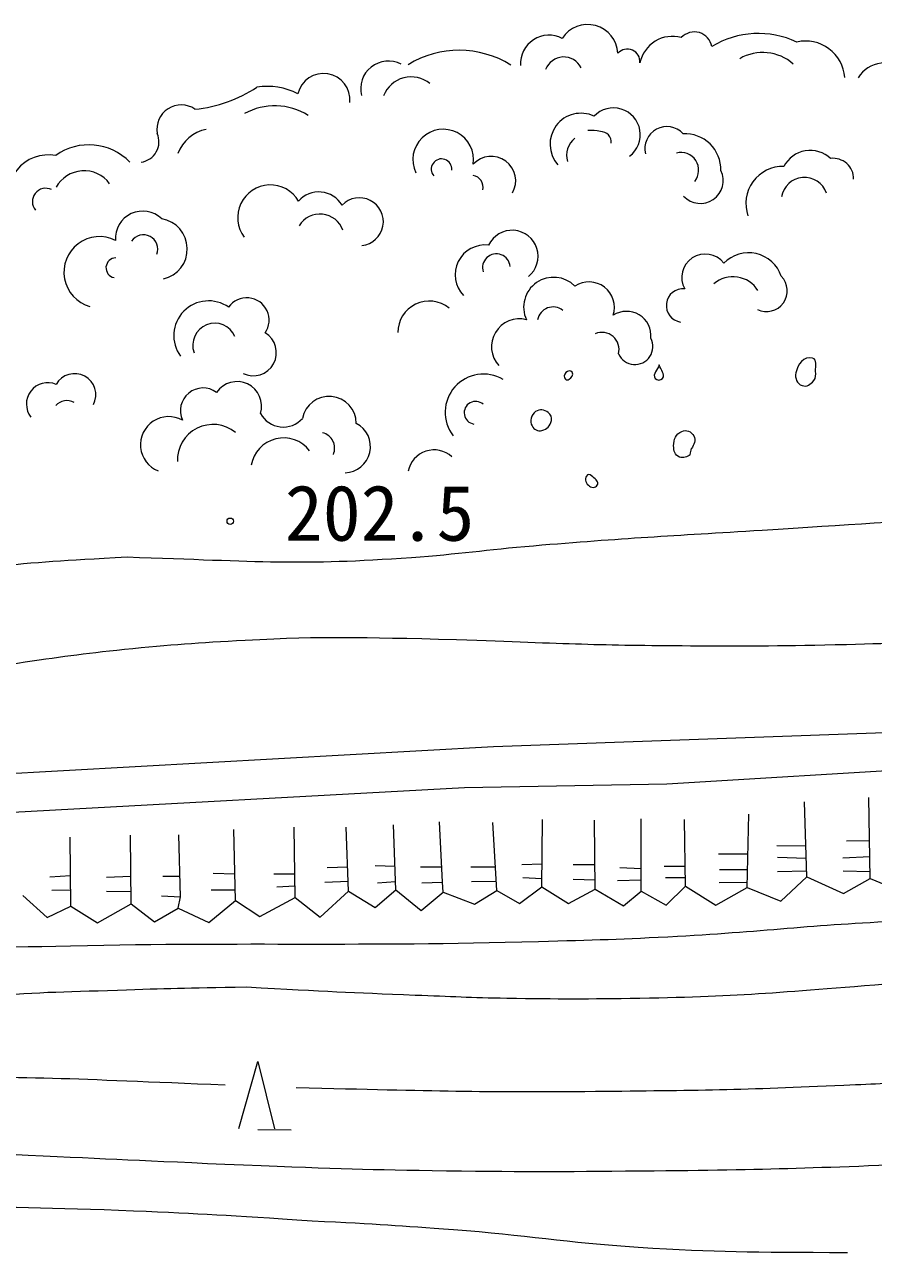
# Model space of a CAD drawing. Units: millimetres, scale not verified. Extents: x 40000 to 680000, y 20000 to 380000.
# Drawn here: x 373587 to 401503, y 262321 to 302702 of the extents above; entities that cross this region are included whole.
import ezdxf
from ezdxf.enums import TextEntityAlignment as Align

# ---------------------------------------------------------------- set-up
doc = ezdxf.new("R2010")
doc.units = ezdxf.units.MM
doc.header["$LTSCALE"] = 1000
doc.layers.add('M-BGD', color=7, linetype='Continuous', lineweight=13)
doc.styles.add('ＭＳ ゴシック', font='')
doc.styles.get('ＭＳ ゴシック').set_extended_font_data('MS Gothic')

msp = doc.modelspace()

# ---------------------------------------------------------------- linework, layer by layer
at = {"layer": 'M-BGD'}
for p, q in [((399314, 274674), (399238, 277136)), ((397354, 274322), (397405, 276734)), ((380524, 273895), (380473, 276231)), ((382483, 273996), (382458, 276307)), ((384241, 274197), (384166, 276307)), ((385799, 274247), (385724, 276382)), ((389115, 274222), (388989, 276457)), ((390597, 274347), (390622, 276558)), ((392355, 274272), (392330, 276533)), ((393863, 274197), (393863, 276583)), ((395320, 274372), (395294, 276558)), ((375111, 273711), (375087, 275975)), ((400613, 275856), (401375, 275873)), ((396410, 275435), (397377, 275434)), ((398331, 275701), (399283, 275688)), ((383538, 274975), (384213, 275000)), ((385121, 275051), (385771, 275028)), ((386603, 275000), (387306, 275003)), ((388261, 275000), (389071, 275002)), ((389944, 275076), (390605, 275100)), ((391627, 275076), (392346, 275077)), ((394616, 275026), (395312, 275026)), ((398346, 275317), (399295, 275289)), ((400495, 275295), (401385, 275341)), ((374422, 274675), (375100, 274720)), ((376284, 274660), (377085, 274690)), ((378137, 274699), (378698, 274699)), ((379795, 274799), (380505, 274776)), ((381780, 274774), (382475, 274776)), ((389969, 274649), (390600, 274623)), ((391627, 274599), (392352, 274575)), ((393159, 274975), (393863, 274950)), ((394666, 274649), (395316, 274649)), ((396440, 274918), (397367, 274918)), ((398346, 274844), (399307, 274875)), ((400510, 274866), (401394, 274853)), ((374481, 274231), (375105, 274247)), ((376284, 274202), (377091, 274188)), ((379720, 274247), (380516, 274249)), ((381880, 274347), (382479, 274373)), ((383463, 274498), (384230, 274526)), ((385196, 274473), (385789, 274525)), ((386653, 274473), (387331, 274498)), ((388286, 274523), (389098, 274529)), ((393084, 274548), (393863, 274573)), ((396425, 274489), (397358, 274502)), ((378087, 274046), (378715, 274021)), ((381262, 266369), (382355, 266354))]:
    msp.add_line(p, q, dxfattribs=at)
for points in [[(372501, 278036), (389010, 278964), (403103, 279466)], [(373205, 276805), (388056, 277607), (394713, 277733), (403404, 278260)], [(377095, 273787), (377861, 273192), (378640, 273644), (379644, 273167), (380524, 273895), (381328, 273368), (382483, 273996), (383312, 273343), (384241, 274197), (385121, 273669), (385799, 274247), (386628, 273569), (387356, 274171), (388386, 273770), (389115, 274222), (389868, 273795), (390597, 274347), (391476, 273795), (392355, 274272), (393285, 273719), (393863, 274197), (394692, 273744), (395320, 274372), (396324, 273744), (397354, 274322), (398460, 273870), (399314, 274674), (400519, 274121), (401399, 274624), (401348, 277286)], [(401399, 274624), (402401, 274201), (403435, 274807), (404514, 274142), (405755, 274615), (406952, 274246), (407839, 274911), (408784, 274260), (410218, 274911), (411385, 274113), (412641, 274512), (413616, 273817), (414887, 274231), (416069, 273699), (417251, 274320), (418227, 273684), (419010, 274127), (419926, 273522), (420842, 273980), (420990, 276994)], [(387356, 274171), (387331, 274498), (387231, 276483)], [(373528, 274063), (374332, 273334), (375111, 273711), (375990, 273159), (377095, 273787), (377070, 276047)], [(378640, 273644), (378715, 274021), (378665, 276056)], [(380635, 266398), (381262, 268600), (381809, 266384)]]:
    msp.add_lwpolyline(points, dxfattribs=at)
msp.add_circle((380352, 286367), 107, dxfattribs=at)
for centre, radius, start, end in [((392107, 301706), 996, 2.9477, 147.247), ((395613, 301874), 586, 10.3234, 136.8975), ((390832, 301414), 939, 62.2345, 183.4226), ((394893, 301223), 1091, 74.4932, 168.1642), ((397724, 299447), 2961, 64.8476, 121.2098), ((399271, 300863), 1296, 4.2783, 102.8434), ((387880, 298670), 3187, 57.8435, 121.6539), ((393410, 301476), 417, 355.9715, 137.6313), ((397862, 300273), 1510, 48.4187, 120.0647), ((385550, 300594), 908, 62.3358, 194.6655), ((391319, 300998), 638, 26.6481, 159.1491), ((401864, 300432), 1006, 44.0096, 148.6707), ((383422, 300223), 870, 354.6524, 166.7435), ((386301, 300010), 972, 50.6807, 158.6969), ((378776, 304325), 4424, 275.3921, 303.705), ((381563, 298471), 2199, 62.5873, 98.6923), ((378739, 299259), 801, 55.6537, 189.8168), ((381816, 297968), 2063, 57.8072, 118.9657), ((391885, 298767), 1018, 64.8097, 221.4505), ((392955, 299078), 882, 306.9894, 136.1977), ((379814, 298018), 1263, 101.5714, 159.6311), ((387356, 298258), 1000, 351.4617, 205.4247), ((394711, 298616), 728, 42.9965, 193.3607), ((377328, 298850), 679, 277.6487, 23.6358), ((392117, 298411), 704, 128.0728, 197.7218), ((392200, 297546), 1672, 78.7894, 93.0394), ((392530, 298835), 351, 354.549, 90.8697), ((395301, 297929), 1185, 358.6361, 92.7445), ((374379, 297070), 1348, 80.1271, 201.9226), ((375701, 296868), 1879, 44.1446, 125.4666), ((395171, 297911), 585, 321.3603, 104.7514), ((399425, 297584), 979, 46.7755, 152.4639), ((387299, 297947), 338, 354.9505, 221.0578), ((388935, 297565), 803, 329.9982, 137.323), ((398530, 296814), 1223, 88.7113, 199.234), ((400178, 297629), 674, 359.2039, 97.0404), ((375542, 296850), 1044, 36.2483, 151.4438), ((388265, 297350), 399, 348.0852, 78.4646), ((395810, 297571), 752, 222.9135, 26.0449), ((399233, 296909), 765, 19.0523, 170.3634), ((374287, 296876), 442, 64.4818, 219.4241), ((381668, 296356), 1072, 29.929, 217.0779), ((383267, 296308), 888, 30.9897, 138.984), ((384597, 296218), 789, 276.1764, 136.0856), ((377473, 295668), 899, 45.9842, 183.9887), ((383303, 295677), 794, 19.0079, 148.9741), ((377929, 295319), 1010, 283.0197, 80.3999), ((376052, 294559), 1170, 63.3834, 254.2285), ((377499, 295319), 468, 338.5877, 146.6569), ((389621, 295083), 854, 308.751, 154.7402), ((388731, 294470), 984, 83.1532, 223.7167), ((397397, 294059), 1137, 18.7097, 135.7592), ((376592, 294701), 328, 90.3079, 259.3032), ((389101, 294711), 452, 4.1308, 198.4891), ((395969, 294386), 770, 37.257, 209.2064), ((390987, 293405), 987, 44.8249, 204.7307), ((396888, 293454), 956, 31.3149, 131.2806), ((397985, 293946), 683, 244.4537, 44.3246), ((392149, 293403), 836, 341.6707, 123.5186), ((395243, 293462), 551, 84.4452, 261.6861), ((379637, 292472), 1143, 54.574, 216.487), ((380898, 292984), 732, 324.7297, 145.0019), ((386891, 292581), 1028, 50.449, 180.6104), ((390967, 292898), 516, 51.6207, 169.4914), ((393383, 292466), 805, 354.269, 123.2035), ((379841, 292158), 723, 23.172, 199.9959), ((389856, 292109), 914, 75.1256, 223.1122), ((381111, 291909), 758, 243.4201, 59.4482), ((392571, 292011), 567, 345.528, 112.7272), ((393658, 292115), 592, 204.5902, 27.2596), ((375233, 290525), 698, 332.4041, 150.6656), ((388675, 289950), 1256, 58.9547, 217.8351), ((374348, 290222), 701, 66.7608, 218.2539), ((379460, 290001), 749, 53.8845, 204.5299), ((380572, 290149), 812, 343.0329, 145.7231), ((383602, 289583), 894, 0.268, 169.257), ((374980, 289834), 501, 61.8247, 137.5529), ((388421, 289934), 376, 48.0884, 260.8838), ((378326, 288881), 927, 60.8395, 248.0764), ((379786, 288379), 1172, 51.1263, 182.3585), ((382093, 290307), 842, 207.969, 318.5398), ((384103, 288822), 860, 271.6071, 62.7843), ((383265, 288772), 520, 336.8885, 76.2416), ((382104, 288026), 1081, 37.5916, 170.0657), ((387053, 287850), 864, 47.3409, 169.1743)]:
    msp.add_arc(centre, radius, start, end, dxfattribs=at)
for points, knots in [([(399158, 290830), (398988, 290892), (398917, 291066), (398951, 291244), (399005, 291525), (399225, 291816), (399498, 291731), (399662, 291680), (399597, 291475), (399601, 291303), (399604, 291179), (399620, 291088), (399542, 290992), (399440, 290866), (399311, 290773), (399158, 290830)], [0, 0, 0, 0, 1, 1, 1, 2, 2, 2, 3, 3, 3, 4, 4, 4, 5, 5, 5, 5]), ([(391492, 291036), (391454, 291011), (391406, 291003), (391374, 291036), (391315, 291100), (391328, 291196), (391389, 291258), (391446, 291315), (391549, 291339), (391596, 291273), (391654, 291190), (391577, 291091), (391492, 291036)], [0, 0, 0, 0, 1, 1, 1, 2, 2, 2, 3, 3, 3, 4, 4, 4, 4]), ([(394566, 291066), (394508, 290993), (394384, 290992), (394329, 291066), (394221, 291211), (394410, 291336), (394462, 291509), (394462, 291509), (394462, 291509), (394462, 291509), (394503, 291336), (394676, 291205), (394566, 291066)], [0, 0, 0, 0, 1, 1, 1, 2, 2, 2, 3, 3, 3, 4, 4, 4, 4]), ([(390602, 289352), (390465, 289326), (390338, 289374), (390277, 289500), (390194, 289671), (390241, 289861), (390395, 289973), (390526, 290068), (390679, 290039), (390809, 289943), (390899, 289877), (390934, 289787), (390912, 289677), (390878, 289505), (390774, 289385), (390602, 289352)], [0, 0, 0, 0, 1, 1, 1, 2, 2, 2, 3, 3, 3, 4, 4, 4, 5, 5, 5, 5]), ([(395478, 288554), (395372, 288491), (395256, 288430), (395124, 288480), (394972, 288539), (394931, 288687), (394932, 288850), (394932, 289062), (395005, 289240), (395198, 289323), (395349, 289388), (395515, 289320), (395597, 289175), (395677, 289032), (395592, 288882), (395523, 288761)], [0, 0, 0, 0, 1, 1, 1, 2, 2, 2, 3, 3, 3, 4, 4, 4, 5, 5, 5, 5]), ([(392423, 287549), (392364, 287450), (392213, 287471), (392128, 287549), (392029, 287639), (391993, 287806), (392098, 287889), (392155, 287934), (392220, 287877), (392275, 287830), (392370, 287749), (392487, 287655), (392423, 287549)], [0, 0, 0, 0, 1, 1, 1, 2, 2, 2, 3, 3, 3, 4, 4, 4, 4]), ([(376959, 285192), (381380, 285049), (382666, 284917), (386309, 285179), (387881, 285292), (388754, 285431), (390324, 285564), (393256, 285812), (394903, 285898), (397840, 286076), (400724, 286251), (402339, 286397), (405228, 286461), (407246, 286505), (408377, 286419), (410395, 286375), (413582, 286306), (415368, 286288), (418551, 286119), (419806, 286052), (420505, 285951), (421754, 285820), (424114, 285572), (424883, 285437), (427776, 285009)], [0, 0, 0, 0, 1, 1, 1, 2, 2, 2, 3, 3, 3, 4, 4, 4, 5, 5, 5, 6, 6, 6, 7, 7, 7, 8, 8, 8, 8]), ([(353348, 282025), (356047, 282494), (356752, 282624), (358944, 282943), (360551, 283177), (361459, 283252), (363064, 283496), (364686, 283742), (365586, 283936), (367209, 284174), (368325, 284338), (368954, 284404), (370073, 284551), (370979, 284669), (371485, 284748), (372393, 284852), (374170, 285055), (374768, 285068), (376959, 285192)], [0, 0, 0, 0, 1, 1, 1, 2, 2, 2, 3, 3, 3, 4, 4, 4, 5, 5, 5, 6, 6, 6, 6]), ([(387796, 282483), (391505, 282341), (392484, 282288), (395491, 282275), (397493, 282267), (398614, 282268), (400615, 282318), (402268, 282360), (403195, 282400), (404843, 282532), (406097, 282632), (406790, 282797), (408046, 282873), (409828, 282981), (410833, 282925), (412615, 282831), (413771, 282770), (414409, 282630), (415562, 282532), (416545, 282448), (417104, 282494), (418082, 282361), (419278, 282198), (419929, 281994), (421114, 281763), (422848, 281425), (423812, 281199), (425555, 280909), (427167, 280640), (427703, 280569), (429697, 280311)], [0, 0, 0, 0, 1, 1, 1, 2, 2, 2, 3, 3, 3, 4, 4, 4, 5, 5, 5, 6, 6, 6, 7, 7, 7, 8, 8, 8, 9, 9, 9, 10, 10, 10, 10]), ([(352142, 278458), (355389, 279032), (356229, 279188), (358858, 279594), (360671, 279874), (361688, 280019), (363505, 280272), (365446, 280543), (366540, 280645), (368479, 280925), (370387, 281201), (371444, 281428), (373352, 281704), (374723, 281902), (375491, 282017), (376869, 282156), (378416, 282312), (379286, 282374), (380838, 282458), (383552, 282603), (384480, 282548), (387796, 282483)], [0, 0, 0, 0, 1, 1, 1, 2, 2, 2, 3, 3, 3, 4, 4, 4, 5, 5, 5, 6, 6, 6, 7, 7, 7, 7]), ([(354728, 271326), (358502, 271592), (359456, 271662), (362489, 271854), (364755, 271998), (366023, 272108), (368291, 272206), (370949, 272322), (372439, 272350), (375099, 272407), (381111, 272536), (384482, 272382), (390493, 272550), (392278, 272601), (393279, 272623), (395062, 272721), (398050, 272886), (399716, 273130), (402707, 273234), (406107, 273352), (408019, 273384), (411418, 273234), (413071, 273160), (413626, 273139), (415646, 272977)], [0, 0, 0, 0, 1, 1, 1, 2, 2, 2, 3, 3, 3, 4, 4, 4, 5, 5, 5, 6, 6, 6, 7, 7, 7, 8, 8, 8, 8]), ([(361463, 269399), (362942, 269561), (363319, 269604), (364508, 269745), (365981, 269921), (366804, 270032), (368276, 270223), (369758, 270414), (370581, 270588), (372069, 270725), (373849, 270888), (374854, 270887), (376641, 270951), (378298, 271010), (378833, 271020), (380886, 271052)], [0, 0, 0, 0, 1, 1, 1, 2, 2, 2, 3, 3, 3, 4, 4, 4, 5, 5, 5, 5]), ([(380886, 271052), (383578, 270911), (384266, 270868), (386434, 270787), (387611, 270743), (388270, 270706), (389448, 270686), (391155, 270658), (392112, 270659), (393819, 270686), (397279, 270743), (398436, 270881), (402661, 271214)], [0, 0, 0, 0, 1, 1, 1, 2, 2, 2, 3, 3, 3, 4, 4, 4, 4]), ([(360709, 267314), (363405, 267656), (364148, 267780), (366367, 267911), (367602, 267985), (368295, 268001), (369532, 268037), (373691, 268157), (375087, 268028), (380183, 267836)], [0, 0, 0, 0, 1, 1, 1, 2, 2, 2, 3, 3, 3, 3]), ([(382515, 267747), (387258, 267630), (388516, 267588), (392362, 267622), (395552, 267650), (397340, 267675), (400526, 267823), (401655, 267875), (402020, 267888), (403415, 267974)], [0, 0, 0, 0, 1, 1, 1, 2, 2, 2, 3, 3, 3, 3]), ([(361890, 265580), (363281, 265738), (363681, 265777), (364834, 265826), (366138, 265882), (366871, 265842), (368175, 265801), (370335, 265734), (371543, 265630), (373702, 265525), (376468, 265391), (377336, 265353), (380786, 265198)], [0, 0, 0, 0, 1, 1, 1, 2, 2, 2, 3, 3, 3, 4, 4, 4, 4]), ([(380786, 265198), (384011, 265078), (384854, 265047), (387464, 265009), (390132, 264971), (391628, 264984), (394296, 265009), (398448, 265049), (399790, 265118), (404922, 265311)], [0, 0, 0, 0, 1, 1, 1, 2, 2, 2, 3, 3, 3, 3]), ([(359780, 263621), (360924, 263669), (361223, 263684), (362146, 263741), (363276, 263812), (363904, 263942), (365035, 263968), (367076, 264013), (368219, 263913), (370260, 263867), (372959, 263806), (374472, 263806), (377168, 263691), (379466, 263594), (380209, 263550), (383046, 263365)], [0, 0, 0, 0, 1, 1, 1, 2, 2, 2, 3, 3, 3, 4, 4, 4, 5, 5, 5, 5]), ([(383046, 263365), (385288, 263248), (385878, 263211), (387690, 263075), (390068, 262896), (391388, 262649), (393769, 262497), (396453, 262326), (397367, 262333), (400652, 262321)], [0, 0, 0, 0, 1, 1, 1, 2, 2, 2, 3, 3, 3, 3])]:
    msp.add_open_spline(points, degree=3, knots=knots, dxfattribs=at)
msp.add_open_spline([(395478, 288554), (395501, 288658), (395501, 288658), (395523, 288761)], degree=3, dxfattribs=at)

# ---------------------------------------------------------------- texts
at = {"layer": 'M-BGD', "style": 'ＭＳ ゴシック'}
msp.add_text('202.5', height=1833, dxfattribs=at).set_placement((385264, 285175), align=Align.BOTTOM_CENTER)

doc.saveas('drawing.dxf')
